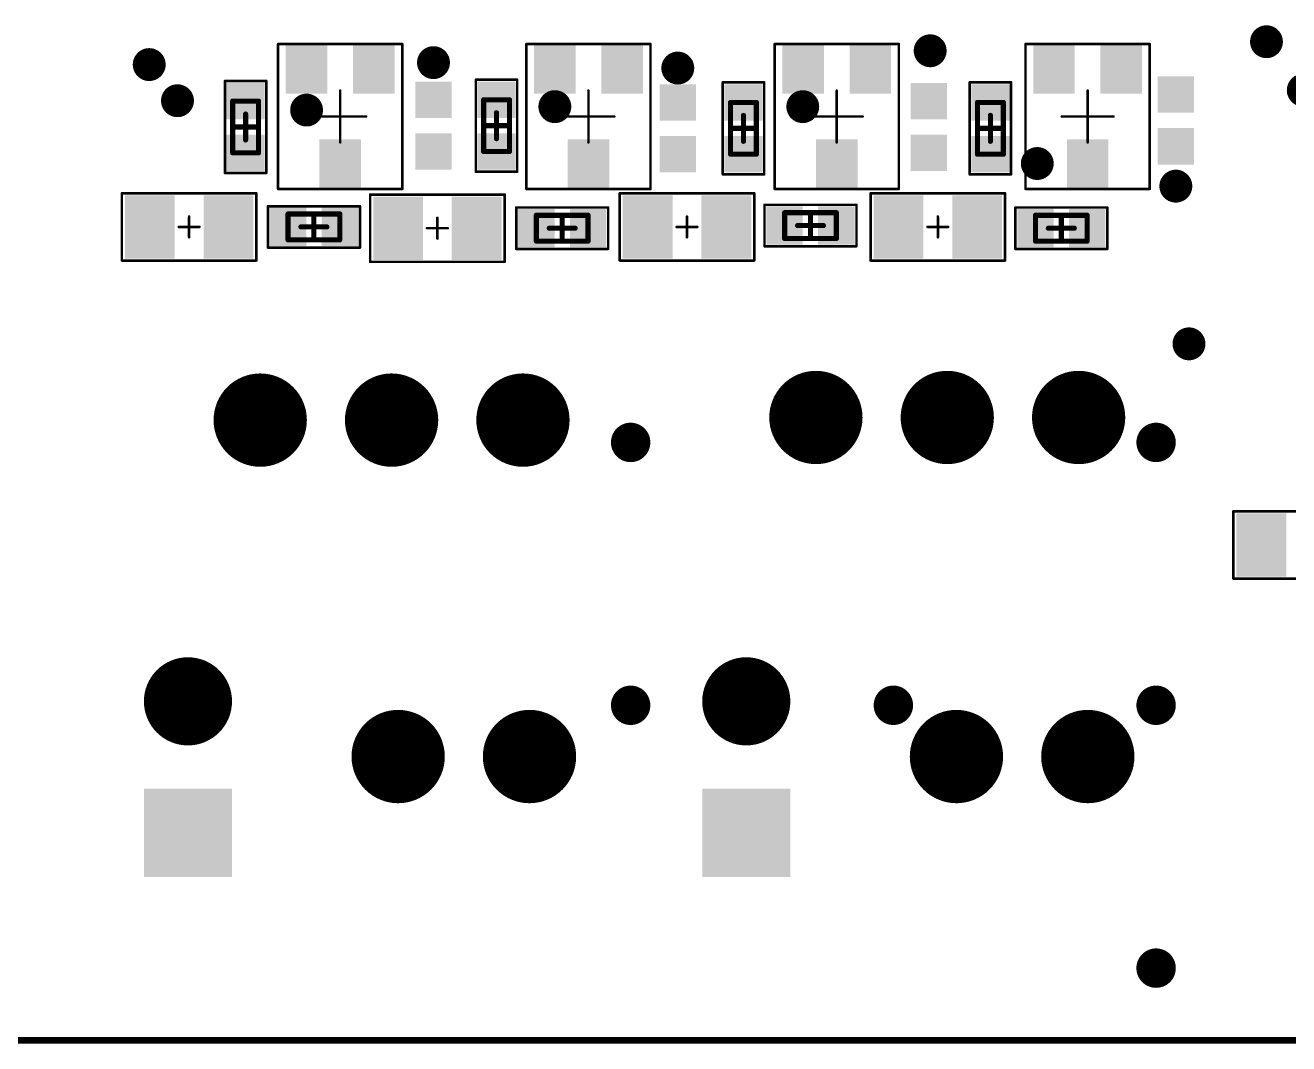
# Model space of a CAD drawing. Header units: millimetres. Extents: x 213 to 316, y 2 to 74.
# Drawn here: x 269.9 to 294.32, y 1.9 to 21.58 of the extents above; entities that cross this region are included whole.
import ezdxf

# ---------------------------------------------------------------- set-up
doc = ezdxf.new("R2010")
doc.units = ezdxf.units.MM
for name, color, linetype in [('BottomSolder', 6, 'Continuous'), ('KeepOutLayer', 6, 'Continuous'), ('Mechanical13', 56, 'Continuous'), ('Mechanical15', 56, 'Continuous'), ('MultiLayer', 9, 'Continuous'), ('TopPaste', 8, 'Continuous'), ('TopSolder', 216, 'Continuous')]:
    doc.layers.add(name, color=color, linetype=linetype)

msp = doc.modelspace()

# ---------------------------------------------------------------- linework, layer by layer
at = {"layer": 'BottomSolder'}
for points, const_width in [([(284.732, 14.004, 1), (285.633, 14.004, 1)], 0.902), ([(287.272, 14.004, 1), (288.173, 14.004, 1)], 0.902), ([(289.812, 14.004, 1), (290.713, 14.004, 1)], 0.902), ([(273.987, 13.953, 1), (274.889, 13.953, 1)], 0.902), ([(276.527, 13.953, 1), (277.429, 13.953, 1)], 0.902), ([(279.067, 13.953, 1), (279.969, 13.953, 1)], 0.902), ([(272.615, 8.518, 1), (273.467, 8.518, 1)], 0.852), ([(283.41, 8.518, 1), (284.262, 8.518, 1)], 0.852), ([(276.654, 7.451, 1), (277.556, 7.451, 1)], 0.902), ([(279.194, 7.451, 1), (280.096, 7.451, 1)], 0.902), ([(287.449, 7.451, 1), (288.351, 7.451, 1)], 0.902), ([(289.989, 7.451, 1), (290.891, 7.451, 1)], 0.902)]:
    msp.add_lwpolyline(points, format="xyb", close=True, dxfattribs=dict(at, const_width=const_width))
for points in [[(273.893, 5.126), (273.893, 6.829), (272.19, 5.126), (272.19, 6.829)], [(284.688, 5.126), (284.688, 6.829), (282.985, 5.126), (282.985, 6.829)]]:
    msp.add_solid(points, dxfattribs=at)
at = {"layer": 'KeepOutLayer', "const_width": 0.127}
msp.add_lwpolyline([(213.504, 1.965), (314.9, 1.965)], dxfattribs=at)
at = {"layer": 'Mechanical13', "const_width": 0.1}
for points in [[(273.906, 19.118), (273.906, 20.118)], [(273.906, 20.118), (274.406, 20.118)], [(274.406, 19.118), (274.406, 20.118)], [(278.757, 19.143), (278.757, 20.143)], [(278.757, 20.143), (279.257, 20.143)], [(279.257, 19.143), (279.257, 20.143)], [(283.532, 20.092), (284.032, 20.092)], [(283.532, 19.092), (283.532, 20.092)], [(284.032, 19.092), (284.032, 20.092)], [(288.307, 20.092), (288.807, 20.092)], [(288.307, 19.092), (288.307, 20.092)], [(288.807, 19.092), (288.807, 20.092)], [(273.906, 19.118), (274.406, 19.118)], [(278.757, 19.143), (279.257, 19.143)], [(283.532, 19.092), (284.032, 19.092)], [(288.307, 19.092), (288.807, 19.092)], [(274.976, 17.437), (274.976, 17.937)], [(274.976, 17.937), (275.976, 17.937)], [(275.976, 17.437), (275.976, 17.937)], [(279.777, 17.412), (279.777, 17.912)], [(279.777, 17.912), (280.777, 17.912)], [(280.777, 17.412), (280.777, 17.912)], [(284.578, 17.463), (284.578, 17.963)], [(284.578, 17.963), (285.578, 17.963)], [(285.578, 17.463), (285.578, 17.963)], [(289.428, 17.412), (289.428, 17.912)], [(289.428, 17.912), (290.428, 17.912)], [(290.428, 17.412), (290.428, 17.912)], [(274.976, 17.437), (275.976, 17.437)], [(279.777, 17.412), (280.777, 17.412)], [(284.578, 17.463), (285.578, 17.463)], [(289.428, 17.412), (290.428, 17.412)]]:
    msp.add_lwpolyline(points, dxfattribs=at)
at = {"layer": 'Mechanical13', "const_width": 0.05}
for points in [[(273.881, 20.118, 1), (273.931, 20.118, 1)], [(273.881, 20.118, 1), (273.931, 20.118, 1)], [(274.381, 20.118, 1), (274.431, 20.118, 1)], [(274.381, 20.118, 1), (274.431, 20.118, 1)], [(278.732, 20.143, 1), (278.782, 20.143, 1)], [(278.732, 20.143, 1), (278.782, 20.143, 1)], [(279.232, 20.143, 1), (279.282, 20.143, 1)], [(279.232, 20.143, 1), (279.282, 20.143, 1)], [(283.507, 20.092, 1), (283.557, 20.092, 1)], [(283.507, 20.092, 1), (283.557, 20.092, 1)], [(284.007, 20.092, 1), (284.057, 20.092, 1)], [(284.007, 20.092, 1), (284.057, 20.092, 1)], [(288.282, 20.092, 1), (288.332, 20.092, 1)], [(288.282, 20.092, 1), (288.332, 20.092, 1)], [(288.782, 20.092, 1), (288.832, 20.092, 1)], [(288.782, 20.092, 1), (288.832, 20.092, 1)], [(273.881, 19.118, 1), (273.931, 19.118, 1)], [(273.881, 19.118, 1), (273.931, 19.118, 1)], [(274.381, 19.118, 1), (274.431, 19.118, 1)], [(274.381, 19.118, 1), (274.431, 19.118, 1)], [(278.732, 19.143, 1), (278.782, 19.143, 1)], [(278.732, 19.143, 1), (278.782, 19.143, 1)], [(279.232, 19.143, 1), (279.282, 19.143, 1)], [(279.232, 19.143, 1), (279.282, 19.143, 1)], [(283.507, 19.092, 1), (283.557, 19.092, 1)], [(283.507, 19.092, 1), (283.557, 19.092, 1)], [(284.007, 19.092, 1), (284.057, 19.092, 1)], [(284.007, 19.092, 1), (284.057, 19.092, 1)], [(288.282, 19.092, 1), (288.332, 19.092, 1)], [(288.282, 19.092, 1), (288.332, 19.092, 1)], [(288.782, 19.092, 1), (288.832, 19.092, 1)], [(288.782, 19.092, 1), (288.832, 19.092, 1)], [(274.951, 17.937, 1), (275.001, 17.937, 1)], [(274.951, 17.937, 1), (275.001, 17.937, 1)], [(275.951, 17.937, 1), (276.001, 17.937, 1)], [(275.951, 17.937, 1), (276.001, 17.937, 1)], [(279.752, 17.912, 1), (279.802, 17.912, 1)], [(279.752, 17.912, 1), (279.802, 17.912, 1)], [(280.752, 17.912, 1), (280.802, 17.912, 1)], [(280.752, 17.912, 1), (280.802, 17.912, 1)], [(284.553, 17.963, 1), (284.603, 17.963, 1)], [(284.553, 17.963, 1), (284.603, 17.963, 1)], [(285.553, 17.963, 1), (285.603, 17.963, 1)], [(285.553, 17.963, 1), (285.603, 17.963, 1)], [(289.403, 17.912, 1), (289.453, 17.912, 1)], [(289.403, 17.912, 1), (289.453, 17.912, 1)], [(290.403, 17.912, 1), (290.453, 17.912, 1)], [(290.403, 17.912, 1), (290.453, 17.912, 1)], [(274.951, 17.437, 1), (275.001, 17.437, 1)], [(274.951, 17.437, 1), (275.001, 17.437, 1)], [(275.951, 17.437, 1), (276.001, 17.437, 1)], [(275.951, 17.437, 1), (276.001, 17.437, 1)], [(279.752, 17.412, 1), (279.802, 17.412, 1)], [(279.752, 17.412, 1), (279.802, 17.412, 1)], [(280.752, 17.412, 1), (280.802, 17.412, 1)], [(280.752, 17.412, 1), (280.802, 17.412, 1)], [(284.553, 17.463, 1), (284.603, 17.463, 1)], [(284.553, 17.463, 1), (284.603, 17.463, 1)], [(285.553, 17.463, 1), (285.603, 17.463, 1)], [(285.553, 17.463, 1), (285.603, 17.463, 1)], [(289.403, 17.412, 1), (289.453, 17.412, 1)], [(289.403, 17.412, 1), (289.453, 17.412, 1)], [(290.403, 17.412, 1), (290.453, 17.412, 1)], [(290.403, 17.412, 1), (290.453, 17.412, 1)]]:
    msp.add_lwpolyline(points, format="xyb", close=True, dxfattribs=at)
at = {"layer": 'Mechanical15'}
for points, const_width in [([(274.784, 21.221), (277.184, 21.221)], 0.05), ([(274.784, 18.421), (274.784, 21.221)], 0.05), ([(277.184, 18.421), (277.184, 21.221)], 0.05), ([(279.585, 21.221), (281.985, 21.221)], 0.05), ([(279.585, 18.421), (279.585, 21.221)], 0.05), ([(281.985, 18.421), (281.985, 21.221)], 0.05), ([(284.386, 21.221), (286.786, 21.221)], 0.05), ([(284.386, 18.421), (284.386, 21.221)], 0.05), ([(286.786, 18.421), (286.786, 21.221)], 0.05), ([(289.236, 21.221), (291.636, 21.221)], 0.05), ([(289.236, 18.421), (289.236, 21.221)], 0.05), ([(291.636, 18.421), (291.636, 21.221)], 0.05), ([(273.756, 18.729), (273.756, 20.507)], 0.05), ([(273.756, 20.507), (274.556, 20.507)], 0.05), ([(274.556, 18.729), (274.556, 20.507)], 0.05), ([(278.607, 18.754), (278.607, 20.532)], 0.05), ([(278.607, 20.532), (279.407, 20.532)], 0.05), ([(279.407, 18.754), (279.407, 20.532)], 0.05), ([(275.984, 19.321), (275.984, 20.321)], 0.05), ([(280.785, 19.321), (280.785, 20.321)], 0.05), ([(283.382, 20.481), (284.182, 20.481)], 0.05), ([(283.382, 18.703), (283.382, 20.481)], 0.05), ([(284.182, 18.703), (284.182, 20.481)], 0.05), ([(285.586, 19.321), (285.586, 20.321)], 0.05), ([(288.157, 20.481), (288.957, 20.481)], 0.05), ([(288.157, 18.703), (288.157, 20.481)], 0.05), ([(288.957, 18.703), (288.957, 20.481)], 0.05), ([(290.436, 19.321), (290.436, 20.321)], 0.05), ([(274.156, 19.368), (274.156, 19.868)], 0.1), ([(275.484, 19.821), (276.484, 19.821)], 0.05), ([(275.984, 19.321), (275.984, 19.821)], 0.05), ([(279.007, 19.393), (279.007, 19.893)], 0.1), ([(280.285, 19.821), (281.285, 19.821)], 0.05), ([(280.785, 19.321), (280.785, 19.821)], 0.05), ([(283.782, 19.342), (283.782, 19.842)], 0.1), ([(285.086, 19.821), (286.086, 19.821)], 0.05), ([(285.586, 19.321), (285.586, 19.821)], 0.05), ([(288.557, 19.342), (288.557, 19.842)], 0.1), ([(289.936, 19.821), (290.936, 19.821)], 0.05), ([(290.436, 19.321), (290.436, 19.821)], 0.05), ([(273.906, 19.618), (274.406, 19.618)], 0.1), ([(278.757, 19.643), (279.257, 19.643)], 0.1), ([(283.532, 19.592), (284.032, 19.592)], 0.1), ([(288.307, 19.592), (288.807, 19.592)], 0.1), ([(273.756, 18.729), (274.556, 18.729)], 0.05), ([(278.607, 18.754), (279.407, 18.754)], 0.05), ([(283.382, 18.703), (284.182, 18.703)], 0.05), ([(288.157, 18.703), (288.957, 18.703)], 0.05), ([(271.763, 17.037), (271.763, 18.337)], 0.05), ([(271.763, 18.337), (274.363, 18.337)], 0.05), ([(274.363, 17.037), (274.363, 18.337)], 0.05), ([(274.784, 18.421), (277.184, 18.421)], 0.05), ([(276.564, 17.012), (276.564, 18.312)], 0.05), ([(276.564, 18.312), (279.164, 18.312)], 0.05), ([(279.164, 17.012), (279.164, 18.312)], 0.05), ([(279.585, 18.421), (281.985, 18.421)], 0.05), ([(281.39, 17.037), (281.39, 18.337)], 0.05), ([(281.39, 18.337), (283.99, 18.337)], 0.05), ([(283.99, 17.037), (283.99, 18.337)], 0.05), ([(284.386, 18.421), (286.786, 18.421)], 0.05), ([(286.241, 17.037), (286.241, 18.337)], 0.05), ([(286.241, 18.337), (288.841, 18.337)], 0.05), ([(288.841, 17.037), (288.841, 18.337)], 0.05), ([(289.236, 18.421), (291.636, 18.421)], 0.05), ([(274.587, 17.287), (274.587, 18.087)], 0.05), ([(274.587, 18.087), (276.365, 18.087)], 0.05), ([(276.365, 17.287), (276.365, 18.087)], 0.05), ([(279.388, 17.262), (279.388, 18.062)], 0.05), ([(279.388, 18.062), (281.166, 18.062)], 0.05), ([(281.166, 17.262), (281.166, 18.062)], 0.05), ([(284.189, 17.313), (284.189, 18.113)], 0.05), ([(284.189, 18.113), (285.967, 18.113)], 0.05), ([(285.967, 17.313), (285.967, 18.113)], 0.05), ([(289.039, 17.262), (289.039, 18.062)], 0.05), ([(289.039, 18.062), (290.817, 18.062)], 0.05), ([(290.817, 17.262), (290.817, 18.062)], 0.05), ([(273.063, 17.487), (273.063, 17.887)], 0.05), ([(275.476, 17.437), (275.476, 17.937)], 0.1), ([(277.864, 17.462), (277.864, 17.862)], 0.05), ([(280.277, 17.412), (280.277, 17.912)], 0.1), ([(282.69, 17.487), (282.69, 17.887)], 0.05), ([(285.078, 17.463), (285.078, 17.963)], 0.1), ([(287.541, 17.487), (287.541, 17.887)], 0.05), ([(289.928, 17.412), (289.928, 17.912)], 0.1), ([(272.863, 17.687), (273.263, 17.687)], 0.05), ([(275.226, 17.687), (275.726, 17.687)], 0.1), ([(277.664, 17.662), (278.064, 17.662)], 0.05), ([(280.027, 17.662), (280.527, 17.662)], 0.1), ([(282.49, 17.687), (282.89, 17.687)], 0.05), ([(284.828, 17.713), (285.328, 17.713)], 0.1), ([(287.341, 17.687), (287.741, 17.687)], 0.05), ([(289.678, 17.662), (290.178, 17.662)], 0.1), ([(274.587, 17.287), (276.365, 17.287)], 0.05), ([(279.388, 17.262), (281.166, 17.262)], 0.05), ([(284.189, 17.313), (285.967, 17.313)], 0.05), ([(289.039, 17.262), (290.817, 17.262)], 0.05), ([(271.763, 17.037), (274.363, 17.037)], 0.05), ([(276.564, 17.012), (279.164, 17.012)], 0.05), ([(281.39, 17.037), (283.99, 17.037)], 0.05), ([(286.241, 17.037), (288.841, 17.037)], 0.05), ([(293.255, 10.89), (293.255, 12.19)], 0.05), ([(293.255, 12.19), (295.855, 12.19)], 0.05), ([(293.255, 10.89), (295.855, 10.89)], 0.05)]:
    msp.add_lwpolyline(points, dxfattribs=dict(at, const_width=const_width))
for points, const_width in [([(274.772, 21.221, 1), (274.797, 21.221, 1)], 0.025), ([(274.772, 21.221, 1), (274.797, 21.221, 1)], 0.025), ([(277.172, 21.221, 1), (277.197, 21.221, 1)], 0.025), ([(277.172, 21.221, 1), (277.197, 21.221, 1)], 0.025), ([(279.572, 21.221, 1), (279.597, 21.221, 1)], 0.025), ([(279.572, 21.221, 1), (279.597, 21.221, 1)], 0.025), ([(281.972, 21.221, 1), (281.997, 21.221, 1)], 0.025), ([(281.972, 21.221, 1), (281.997, 21.221, 1)], 0.025), ([(284.373, 21.221, 1), (284.398, 21.221, 1)], 0.025), ([(284.373, 21.221, 1), (284.398, 21.221, 1)], 0.025), ([(286.773, 21.221, 1), (286.798, 21.221, 1)], 0.025), ([(286.773, 21.221, 1), (286.798, 21.221, 1)], 0.025), ([(289.224, 21.221, 1), (289.249, 21.221, 1)], 0.025), ([(289.224, 21.221, 1), (289.249, 21.221, 1)], 0.025), ([(291.624, 21.221, 1), (291.649, 21.221, 1)], 0.025), ([(291.624, 21.221, 1), (291.649, 21.221, 1)], 0.025), ([(273.743, 20.507, 1), (273.768, 20.507, 1)], 0.025), ([(273.743, 20.507, 1), (273.768, 20.507, 1)], 0.025), ([(274.543, 20.507, 1), (274.568, 20.507, 1)], 0.025), ([(274.543, 20.507, 1), (274.568, 20.507, 1)], 0.025), ([(278.594, 20.532, 1), (278.619, 20.532, 1)], 0.025), ([(278.594, 20.532, 1), (278.619, 20.532, 1)], 0.025), ([(279.394, 20.532, 1), (279.419, 20.532, 1)], 0.025), ([(279.394, 20.532, 1), (279.419, 20.532, 1)], 0.025), ([(275.972, 20.321, 1), (275.997, 20.321, 1)], 0.025), ([(280.772, 20.321, 1), (280.797, 20.321, 1)], 0.025), ([(283.37, 20.481, 1), (283.395, 20.481, 1)], 0.025), ([(283.37, 20.481, 1), (283.395, 20.481, 1)], 0.025), ([(284.17, 20.481, 1), (284.195, 20.481, 1)], 0.025), ([(284.17, 20.481, 1), (284.195, 20.481, 1)], 0.025), ([(285.573, 20.321, 1), (285.598, 20.321, 1)], 0.025), ([(288.144, 20.481, 1), (288.169, 20.481, 1)], 0.025), ([(288.144, 20.481, 1), (288.169, 20.481, 1)], 0.025), ([(288.944, 20.481, 1), (288.969, 20.481, 1)], 0.025), ([(288.944, 20.481, 1), (288.969, 20.481, 1)], 0.025), ([(290.424, 20.321, 1), (290.449, 20.321, 1)], 0.025), ([(274.131, 19.868, 1), (274.181, 19.868, 1)], 0.05), ([(275.472, 19.821, 1), (275.497, 19.821, 1)], 0.025), ([(275.972, 19.821, 1), (275.997, 19.821, 1)], 0.025), ([(276.472, 19.821, 1), (276.497, 19.821, 1)], 0.025), ([(278.982, 19.893, 1), (279.032, 19.893, 1)], 0.05), ([(280.272, 19.821, 1), (280.297, 19.821, 1)], 0.025), ([(280.772, 19.821, 1), (280.797, 19.821, 1)], 0.025), ([(281.272, 19.821, 1), (281.297, 19.821, 1)], 0.025), ([(283.757, 19.842, 1), (283.807, 19.842, 1)], 0.05), ([(285.073, 19.821, 1), (285.098, 19.821, 1)], 0.025), ([(285.573, 19.821, 1), (285.598, 19.821, 1)], 0.025), ([(286.073, 19.821, 1), (286.098, 19.821, 1)], 0.025), ([(288.532, 19.842, 1), (288.582, 19.842, 1)], 0.05), ([(289.924, 19.821, 1), (289.949, 19.821, 1)], 0.025), ([(290.424, 19.821, 1), (290.449, 19.821, 1)], 0.025), ([(290.924, 19.821, 1), (290.949, 19.821, 1)], 0.025), ([(273.881, 19.618, 1), (273.931, 19.618, 1)], 0.05), ([(274.381, 19.618, 1), (274.431, 19.618, 1)], 0.05), ([(278.732, 19.643, 1), (278.782, 19.643, 1)], 0.05), ([(279.232, 19.643, 1), (279.282, 19.643, 1)], 0.05), ([(283.507, 19.592, 1), (283.557, 19.592, 1)], 0.05), ([(284.007, 19.592, 1), (284.057, 19.592, 1)], 0.05), ([(288.282, 19.592, 1), (288.332, 19.592, 1)], 0.05), ([(288.782, 19.592, 1), (288.832, 19.592, 1)], 0.05), ([(274.131, 19.368, 1), (274.181, 19.368, 1)], 0.05), ([(275.972, 19.321, 1), (275.997, 19.321, 1)], 0.025), ([(275.972, 19.321, 1), (275.997, 19.321, 1)], 0.025), ([(278.982, 19.393, 1), (279.032, 19.393, 1)], 0.05), ([(280.772, 19.321, 1), (280.797, 19.321, 1)], 0.025), ([(280.772, 19.321, 1), (280.797, 19.321, 1)], 0.025), ([(283.757, 19.342, 1), (283.807, 19.342, 1)], 0.05), ([(285.573, 19.321, 1), (285.598, 19.321, 1)], 0.025), ([(285.573, 19.321, 1), (285.598, 19.321, 1)], 0.025), ([(288.532, 19.342, 1), (288.582, 19.342, 1)], 0.05), ([(290.424, 19.321, 1), (290.449, 19.321, 1)], 0.025), ([(290.424, 19.321, 1), (290.449, 19.321, 1)], 0.025), ([(273.743, 18.729, 1), (273.768, 18.729, 1)], 0.025), ([(273.743, 18.729, 1), (273.768, 18.729, 1)], 0.025), ([(274.543, 18.729, 1), (274.568, 18.729, 1)], 0.025), ([(274.543, 18.729, 1), (274.568, 18.729, 1)], 0.025), ([(278.594, 18.754, 1), (278.619, 18.754, 1)], 0.025), ([(278.594, 18.754, 1), (278.619, 18.754, 1)], 0.025), ([(279.394, 18.754, 1), (279.419, 18.754, 1)], 0.025), ([(279.394, 18.754, 1), (279.419, 18.754, 1)], 0.025), ([(283.37, 18.703, 1), (283.395, 18.703, 1)], 0.025), ([(283.37, 18.703, 1), (283.395, 18.703, 1)], 0.025), ([(284.17, 18.703, 1), (284.195, 18.703, 1)], 0.025), ([(284.17, 18.703, 1), (284.195, 18.703, 1)], 0.025), ([(288.144, 18.703, 1), (288.169, 18.703, 1)], 0.025), ([(288.144, 18.703, 1), (288.169, 18.703, 1)], 0.025), ([(288.944, 18.703, 1), (288.969, 18.703, 1)], 0.025), ([(288.944, 18.703, 1), (288.969, 18.703, 1)], 0.025), ([(271.751, 18.337, 1), (271.776, 18.337, 1)], 0.025), ([(271.751, 18.337, 1), (271.776, 18.337, 1)], 0.025), ([(274.351, 18.337, 1), (274.376, 18.337, 1)], 0.025), ([(274.351, 18.337, 1), (274.376, 18.337, 1)], 0.025), ([(274.772, 18.421, 1), (274.797, 18.421, 1)], 0.025), ([(274.772, 18.421, 1), (274.797, 18.421, 1)], 0.025), ([(276.551, 18.312, 1), (276.576, 18.312, 1)], 0.025), ([(276.551, 18.312, 1), (276.576, 18.312, 1)], 0.025), ([(277.172, 18.421, 1), (277.197, 18.421, 1)], 0.025), ([(277.172, 18.421, 1), (277.197, 18.421, 1)], 0.025), ([(279.151, 18.312, 1), (279.176, 18.312, 1)], 0.025), ([(279.151, 18.312, 1), (279.176, 18.312, 1)], 0.025), ([(279.572, 18.421, 1), (279.597, 18.421, 1)], 0.025), ([(279.572, 18.421, 1), (279.597, 18.421, 1)], 0.025), ([(281.377, 18.337, 1), (281.402, 18.337, 1)], 0.025), ([(281.377, 18.337, 1), (281.402, 18.337, 1)], 0.025), ([(281.972, 18.421, 1), (281.997, 18.421, 1)], 0.025), ([(281.972, 18.421, 1), (281.997, 18.421, 1)], 0.025), ([(283.977, 18.337, 1), (284.002, 18.337, 1)], 0.025), ([(283.977, 18.337, 1), (284.002, 18.337, 1)], 0.025), ([(284.373, 18.421, 1), (284.398, 18.421, 1)], 0.025), ([(284.373, 18.421, 1), (284.398, 18.421, 1)], 0.025), ([(286.228, 18.337, 1), (286.253, 18.337, 1)], 0.025), ([(286.228, 18.337, 1), (286.253, 18.337, 1)], 0.025), ([(286.773, 18.421, 1), (286.798, 18.421, 1)], 0.025), ([(286.773, 18.421, 1), (286.798, 18.421, 1)], 0.025), ([(288.828, 18.337, 1), (288.853, 18.337, 1)], 0.025), ([(288.828, 18.337, 1), (288.853, 18.337, 1)], 0.025), ([(289.224, 18.421, 1), (289.249, 18.421, 1)], 0.025), ([(289.224, 18.421, 1), (289.249, 18.421, 1)], 0.025), ([(291.624, 18.421, 1), (291.649, 18.421, 1)], 0.025), ([(291.624, 18.421, 1), (291.649, 18.421, 1)], 0.025), ([(274.575, 18.087, 1), (274.6, 18.087, 1)], 0.025), ([(274.575, 18.087, 1), (274.6, 18.087, 1)], 0.025), ([(276.353, 18.087, 1), (276.378, 18.087, 1)], 0.025), ([(276.353, 18.087, 1), (276.378, 18.087, 1)], 0.025), ([(279.375, 18.062, 1), (279.4, 18.062, 1)], 0.025), ([(279.375, 18.062, 1), (279.4, 18.062, 1)], 0.025), ([(281.153, 18.062, 1), (281.178, 18.062, 1)], 0.025), ([(281.153, 18.062, 1), (281.178, 18.062, 1)], 0.025), ([(284.176, 18.113, 1), (284.201, 18.113, 1)], 0.025), ([(284.176, 18.113, 1), (284.201, 18.113, 1)], 0.025), ([(285.954, 18.113, 1), (285.979, 18.113, 1)], 0.025), ([(285.954, 18.113, 1), (285.979, 18.113, 1)], 0.025), ([(289.027, 18.062, 1), (289.052, 18.062, 1)], 0.025), ([(289.027, 18.062, 1), (289.052, 18.062, 1)], 0.025), ([(290.805, 18.062, 1), (290.83, 18.062, 1)], 0.025), ([(290.805, 18.062, 1), (290.83, 18.062, 1)], 0.025), ([(273.051, 17.887, 1), (273.076, 17.887, 1)], 0.025), ([(275.451, 17.937, 1), (275.501, 17.937, 1)], 0.05), ([(277.851, 17.862, 1), (277.876, 17.862, 1)], 0.025), ([(280.252, 17.912, 1), (280.302, 17.912, 1)], 0.05), ([(282.677, 17.887, 1), (282.702, 17.887, 1)], 0.025), ([(285.053, 17.963, 1), (285.103, 17.963, 1)], 0.05), ([(287.528, 17.887, 1), (287.553, 17.887, 1)], 0.025), ([(289.903, 17.912, 1), (289.953, 17.912, 1)], 0.05), ([(272.851, 17.687, 1), (272.876, 17.687, 1)], 0.025), ([(273.251, 17.687, 1), (273.276, 17.687, 1)], 0.025), ([(275.201, 17.687, 1), (275.251, 17.687, 1)], 0.05), ([(275.701, 17.687, 1), (275.751, 17.687, 1)], 0.05), ([(277.651, 17.662, 1), (277.676, 17.662, 1)], 0.025), ([(278.051, 17.662, 1), (278.076, 17.662, 1)], 0.025), ([(280.002, 17.662, 1), (280.052, 17.662, 1)], 0.05), ([(280.502, 17.662, 1), (280.552, 17.662, 1)], 0.05), ([(282.477, 17.687, 1), (282.502, 17.687, 1)], 0.025), ([(282.877, 17.687, 1), (282.902, 17.687, 1)], 0.025), ([(284.803, 17.713, 1), (284.853, 17.713, 1)], 0.05), ([(285.303, 17.713, 1), (285.353, 17.713, 1)], 0.05), ([(287.328, 17.687, 1), (287.353, 17.687, 1)], 0.025), ([(287.728, 17.687, 1), (287.753, 17.687, 1)], 0.025), ([(289.653, 17.662, 1), (289.703, 17.662, 1)], 0.05), ([(290.153, 17.662, 1), (290.203, 17.662, 1)], 0.05), ([(273.051, 17.487, 1), (273.076, 17.487, 1)], 0.025), ([(275.451, 17.437, 1), (275.501, 17.437, 1)], 0.05), ([(277.851, 17.462, 1), (277.876, 17.462, 1)], 0.025), ([(280.252, 17.412, 1), (280.302, 17.412, 1)], 0.05), ([(282.677, 17.487, 1), (282.702, 17.487, 1)], 0.025), ([(285.053, 17.463, 1), (285.103, 17.463, 1)], 0.05), ([(287.528, 17.487, 1), (287.553, 17.487, 1)], 0.025), ([(289.903, 17.412, 1), (289.953, 17.412, 1)], 0.05), ([(274.575, 17.287, 1), (274.6, 17.287, 1)], 0.025), ([(274.575, 17.287, 1), (274.6, 17.287, 1)], 0.025), ([(276.353, 17.287, 1), (276.378, 17.287, 1)], 0.025), ([(276.353, 17.287, 1), (276.378, 17.287, 1)], 0.025), ([(279.375, 17.262, 1), (279.4, 17.262, 1)], 0.025), ([(279.375, 17.262, 1), (279.4, 17.262, 1)], 0.025), ([(281.153, 17.262, 1), (281.178, 17.262, 1)], 0.025), ([(281.153, 17.262, 1), (281.178, 17.262, 1)], 0.025), ([(284.176, 17.313, 1), (284.201, 17.313, 1)], 0.025), ([(284.176, 17.313, 1), (284.201, 17.313, 1)], 0.025), ([(285.954, 17.313, 1), (285.979, 17.313, 1)], 0.025), ([(285.954, 17.313, 1), (285.979, 17.313, 1)], 0.025), ([(289.027, 17.262, 1), (289.052, 17.262, 1)], 0.025), ([(289.027, 17.262, 1), (289.052, 17.262, 1)], 0.025), ([(290.805, 17.262, 1), (290.83, 17.262, 1)], 0.025), ([(290.805, 17.262, 1), (290.83, 17.262, 1)], 0.025), ([(271.751, 17.037, 1), (271.776, 17.037, 1)], 0.025), ([(271.751, 17.037, 1), (271.776, 17.037, 1)], 0.025), ([(274.351, 17.037, 1), (274.376, 17.037, 1)], 0.025), ([(274.351, 17.037, 1), (274.376, 17.037, 1)], 0.025), ([(276.551, 17.012, 1), (276.576, 17.012, 1)], 0.025), ([(276.551, 17.012, 1), (276.576, 17.012, 1)], 0.025), ([(279.151, 17.012, 1), (279.176, 17.012, 1)], 0.025), ([(279.151, 17.012, 1), (279.176, 17.012, 1)], 0.025), ([(281.377, 17.037, 1), (281.402, 17.037, 1)], 0.025), ([(281.377, 17.037, 1), (281.402, 17.037, 1)], 0.025), ([(283.977, 17.037, 1), (284.002, 17.037, 1)], 0.025), ([(283.977, 17.037, 1), (284.002, 17.037, 1)], 0.025), ([(286.228, 17.037, 1), (286.253, 17.037, 1)], 0.025), ([(286.228, 17.037, 1), (286.253, 17.037, 1)], 0.025), ([(288.828, 17.037, 1), (288.853, 17.037, 1)], 0.025), ([(288.828, 17.037, 1), (288.853, 17.037, 1)], 0.025), ([(293.242, 12.19, 1), (293.267, 12.19, 1)], 0.025), ([(293.242, 12.19, 1), (293.267, 12.19, 1)], 0.025), ([(293.242, 10.89, 1), (293.267, 10.89, 1)], 0.025), ([(293.242, 10.89, 1), (293.267, 10.89, 1)], 0.025)]:
    msp.add_lwpolyline(points, format="xyb", close=True, dxfattribs=dict(at, const_width=const_width))
at = {"layer": 'MultiLayer'}
for points, const_width in [([(293.736, 21.266, 1), (294.053, 21.266, 1)], 0.318), ([(287.233, 21.091, 1), (287.551, 21.091, 1)], 0.318), ([(272.133, 20.824, 1), (272.451, 20.824, 1)], 0.318), ([(277.629, 20.862, 1), (277.947, 20.862, 1)], 0.318), ([(282.353, 20.757, 1), (282.671, 20.757, 1)], 0.318), ([(294.447, 20.329, 1), (294.765, 20.329, 1)], 0.318), ([(272.679, 20.126, 1), (272.997, 20.126, 1)], 0.318), ([(279.976, 20.011, 1), (280.294, 20.011, 1)], 0.318), ([(284.77, 20.011, 1), (285.087, 20.011, 1)], 0.318), ([(275.176, 19.945, 1), (275.493, 19.945, 1)], 0.318), ([(289.304, 18.912, 1), (289.622, 18.912, 1)], 0.318), ([(291.983, 18.475, 1), (292.301, 18.475, 1)], 0.318), ([(292.237, 15.427, 1), (292.555, 15.427, 1)], 0.318), ([(274.038, 13.953, 1), (274.838, 13.953, 1)], 0.8), ([(276.578, 13.953, 1), (277.378, 13.953, 1)], 0.8), ([(279.118, 13.953, 1), (279.918, 13.953, 1)], 0.8), ([(284.782, 14.004, 1), (285.582, 14.004, 1)], 0.8), ([(287.322, 14.004, 1), (288.122, 14.004, 1)], 0.8), ([(289.862, 14.004, 1), (290.662, 14.004, 1)], 0.8), ([(281.41, 13.522, 1), (281.791, 13.522, 1)], 0.381), ([(291.57, 13.522, 1), (291.951, 13.522, 1)], 0.381), ([(272.666, 8.518, 1), (273.416, 8.518, 1)], 0.75), ([(283.461, 8.518, 1), (284.211, 8.518, 1)], 0.75), ([(281.41, 8.442, 1), (281.791, 8.442, 1)], 0.381), ([(286.49, 8.442, 1), (286.871, 8.442, 1)], 0.381), ([(291.57, 8.442, 1), (291.951, 8.442, 1)], 0.381), ([(276.705, 7.451, 1), (277.505, 7.451, 1)], 0.8), ([(279.245, 7.451, 1), (280.045, 7.451, 1)], 0.8), ([(287.5, 7.451, 1), (288.3, 7.451, 1)], 0.8), ([(290.04, 7.451, 1), (290.84, 7.451, 1)], 0.8), ([(291.57, 3.362, 1), (291.951, 3.362, 1)], 0.381)]:
    msp.add_lwpolyline(points, format="xyb", close=True, dxfattribs=dict(at, const_width=const_width))
for points in [[(273.791, 5.228), (273.791, 6.728), (272.291, 5.228), (272.291, 6.728)], [(284.586, 5.228), (284.586, 6.728), (283.086, 5.228), (283.086, 6.728)]]:
    msp.add_solid(points, dxfattribs=at)
at = {"layer": 'TopPaste'}
for points in [[(275.034, 20.365), (275.634, 20.365), (275.034, 21.127), (275.634, 21.127)], [(276.334, 20.365), (276.934, 20.365), (276.334, 21.127), (276.934, 21.127)], [(279.835, 20.365), (280.435, 20.365), (279.835, 21.127), (280.435, 21.127)], [(281.135, 20.365), (281.735, 20.365), (281.135, 21.127), (281.735, 21.127)], [(284.636, 20.365), (285.236, 20.365), (284.636, 21.127), (285.236, 21.127)], [(285.936, 20.365), (286.536, 20.365), (285.936, 21.127), (286.536, 21.127)], [(289.486, 20.365), (290.086, 20.365), (289.486, 21.127), (290.086, 21.127)], [(290.786, 20.365), (291.386, 20.365), (290.786, 21.127), (291.386, 21.127)], [(274.426, 20.368), (273.886, 20.368), (274.426, 19.868), (273.886, 19.868)], [(278.038, 19.893), (278.038, 20.393), (277.538, 19.893), (277.538, 20.393)], [(279.277, 20.393), (278.737, 20.393), (279.277, 19.893), (278.737, 19.893)], [(282.762, 19.842), (282.762, 20.342), (282.262, 19.842), (282.262, 20.342)], [(284.052, 20.342), (283.512, 20.342), (284.052, 19.842), (283.512, 19.842)], [(287.614, 19.868), (287.614, 20.368), (287.114, 19.868), (287.114, 20.368)], [(288.827, 20.342), (288.287, 20.342), (288.827, 19.842), (288.287, 19.842)], [(291.892, 20.495), (291.892, 19.995), (292.392, 20.495), (292.392, 19.995)], [(274.426, 19.368), (273.886, 19.368), (274.426, 18.868), (273.886, 18.868)], [(278.038, 18.893), (278.038, 19.393), (277.538, 18.893), (277.538, 19.393)], [(279.277, 19.393), (278.737, 19.393), (279.277, 18.893), (278.737, 18.893)], [(282.762, 18.842), (282.762, 19.342), (282.262, 18.842), (282.262, 19.342)], [(284.052, 19.342), (283.512, 19.342), (284.052, 18.842), (283.512, 18.842)], [(287.614, 18.868), (287.614, 19.368), (287.114, 18.868), (287.114, 19.368)], [(288.827, 19.342), (288.287, 19.342), (288.827, 18.842), (288.287, 18.842)], [(291.892, 19.495), (291.892, 18.995), (292.392, 19.495), (292.392, 18.995)], [(275.684, 18.515), (276.284, 18.515), (275.684, 19.277), (276.284, 19.277)], [(280.485, 18.515), (281.085, 18.515), (280.485, 19.277), (281.085, 19.277)], [(285.286, 18.515), (285.886, 18.515), (285.286, 19.277), (285.886, 19.277)], [(290.136, 18.515), (290.736, 18.515), (290.136, 19.277), (290.736, 19.277)], [(271.923, 17.177), (272.683, 17.177), (271.923, 18.197), (272.683, 18.197)], [(273.443, 17.177), (274.203, 17.177), (273.443, 18.197), (274.203, 18.197)], [(276.724, 17.152), (277.484, 17.152), (276.724, 18.172), (277.484, 18.172)], [(278.244, 17.152), (279.004, 17.152), (278.244, 18.172), (279.004, 18.172)], [(281.55, 17.177), (282.31, 17.177), (281.55, 18.197), (282.31, 18.197)], [(283.07, 17.177), (283.83, 17.177), (283.07, 18.197), (283.83, 18.197)], [(286.401, 17.177), (287.161, 17.177), (286.401, 18.197), (287.161, 18.197)], [(287.921, 17.177), (288.681, 17.177), (287.921, 18.197), (288.681, 18.197)], [(274.726, 17.957), (274.726, 17.417), (275.226, 17.957), (275.226, 17.417)], [(275.726, 17.957), (275.726, 17.417), (276.226, 17.957), (276.226, 17.417)], [(279.527, 17.932), (279.527, 17.392), (280.027, 17.932), (280.027, 17.392)], [(280.527, 17.932), (280.527, 17.392), (281.027, 17.932), (281.027, 17.392)], [(284.328, 17.983), (284.328, 17.443), (284.828, 17.983), (284.828, 17.443)], [(285.328, 17.983), (285.328, 17.443), (285.828, 17.983), (285.828, 17.443)], [(289.178, 17.932), (289.178, 17.392), (289.678, 17.932), (289.678, 17.392)], [(290.178, 17.932), (290.178, 17.392), (290.678, 17.932), (290.678, 17.392)], [(293.415, 11.03), (294.175, 11.03), (293.415, 12.05), (294.175, 12.05)]]:
    msp.add_solid(points, dxfattribs=at)
at = {"layer": 'TopSolder'}
for points, const_width in [([(284.732, 14.004, 1), (285.633, 14.004, 1)], 0.902), ([(287.272, 14.004, 1), (288.173, 14.004, 1)], 0.902), ([(289.812, 14.004, 1), (290.713, 14.004, 1)], 0.902), ([(273.987, 13.953, 1), (274.889, 13.953, 1)], 0.902), ([(276.527, 13.953, 1), (277.429, 13.953, 1)], 0.902), ([(279.067, 13.953, 1), (279.969, 13.953, 1)], 0.902), ([(272.615, 8.518, 1), (273.467, 8.518, 1)], 0.852), ([(283.41, 8.518, 1), (284.262, 8.518, 1)], 0.852), ([(276.654, 7.451, 1), (277.556, 7.451, 1)], 0.902), ([(279.194, 7.451, 1), (280.096, 7.451, 1)], 0.902), ([(287.449, 7.451, 1), (288.351, 7.451, 1)], 0.902), ([(289.989, 7.451, 1), (290.891, 7.451, 1)], 0.902)]:
    msp.add_lwpolyline(points, format="xyb", close=True, dxfattribs=dict(at, const_width=const_width))
for points in [[(274.933, 20.263), (275.736, 20.263), (274.933, 21.228), (275.736, 21.228)], [(276.233, 20.263), (277.036, 20.263), (276.233, 21.228), (277.036, 21.228)], [(279.733, 20.263), (280.537, 20.263), (279.733, 21.228), (280.537, 21.228)], [(281.033, 20.263), (281.837, 20.263), (281.033, 21.228), (281.837, 21.228)], [(284.534, 20.263), (285.337, 20.263), (284.534, 21.228), (285.337, 21.228)], [(285.834, 20.263), (286.637, 20.263), (285.834, 21.228), (286.637, 21.228)], [(289.385, 20.263), (290.188, 20.263), (289.385, 21.228), (290.188, 21.228)], [(290.685, 20.263), (291.488, 20.263), (290.685, 21.228), (291.488, 21.228)], [(291.79, 20.596), (291.79, 19.893), (292.494, 20.596), (292.494, 19.893)], [(274.527, 20.469), (273.784, 20.469), (274.527, 19.766), (273.784, 19.766)], [(278.139, 19.791), (278.139, 20.495), (277.436, 19.791), (277.436, 20.495)], [(279.379, 20.495), (278.635, 20.495), (279.379, 19.791), (278.635, 19.791)], [(282.864, 19.741), (282.864, 20.444), (282.161, 19.741), (282.161, 20.444)], [(284.154, 20.444), (283.411, 20.444), (284.154, 19.741), (283.411, 19.741)], [(287.715, 19.766), (287.715, 20.469), (287.012, 19.766), (287.012, 20.469)], [(288.928, 20.444), (288.185, 20.444), (288.928, 19.741), (288.185, 19.741)], [(291.79, 19.596), (291.79, 18.893), (292.494, 19.596), (292.494, 18.893)], [(274.527, 19.469), (273.784, 19.469), (274.527, 18.766), (273.784, 18.766)], [(275.583, 18.413), (276.386, 18.413), (275.583, 19.378), (276.386, 19.378)], [(278.139, 18.791), (278.139, 19.495), (277.436, 18.791), (277.436, 19.495)], [(279.379, 19.495), (278.635, 19.495), (279.379, 18.791), (278.635, 18.791)], [(280.383, 18.413), (281.187, 18.413), (280.383, 19.378), (281.187, 19.378)], [(282.864, 18.741), (282.864, 19.444), (282.161, 18.741), (282.161, 19.444)], [(284.154, 19.444), (283.411, 19.444), (284.154, 18.741), (283.411, 18.741)], [(285.184, 18.413), (285.987, 18.413), (285.184, 19.378), (285.987, 19.378)], [(287.715, 18.766), (287.715, 19.469), (287.012, 18.766), (287.012, 19.469)], [(288.928, 19.444), (288.185, 19.444), (288.928, 18.741), (288.185, 18.741)], [(290.035, 18.413), (290.838, 18.413), (290.035, 19.378), (290.838, 19.378)], [(271.822, 17.076), (272.785, 17.076), (271.822, 18.299), (272.785, 18.299)], [(273.342, 17.076), (274.305, 17.076), (273.342, 18.299), (274.305, 18.299)], [(276.622, 17.05), (277.586, 17.05), (276.622, 18.273), (277.586, 18.273)], [(278.142, 17.05), (279.106, 17.05), (278.142, 18.273), (279.106, 18.273)], [(281.448, 17.076), (282.412, 17.076), (281.448, 18.299), (282.412, 18.299)], [(282.968, 17.076), (283.932, 17.076), (282.968, 18.299), (283.932, 18.299)], [(284.226, 18.084), (284.226, 17.341), (284.929, 18.084), (284.929, 17.341)], [(285.226, 18.084), (285.226, 17.341), (285.929, 18.084), (285.929, 17.341)], [(286.299, 17.076), (287.262, 17.076), (286.299, 18.299), (287.262, 18.299)], [(287.819, 17.076), (288.782, 17.076), (287.819, 18.299), (288.782, 18.299)], [(274.625, 18.059), (274.625, 17.316), (275.328, 18.059), (275.328, 17.316)], [(275.625, 18.059), (275.625, 17.316), (276.328, 18.059), (276.328, 17.316)], [(279.425, 18.033), (279.425, 17.29), (280.129, 18.033), (280.129, 17.29)], [(280.425, 18.033), (280.425, 17.29), (281.129, 18.033), (281.129, 17.29)], [(289.077, 18.033), (289.077, 17.29), (289.78, 18.033), (289.78, 17.29)], [(290.077, 18.033), (290.077, 17.29), (290.78, 18.033), (290.78, 17.29)], [(293.313, 10.929), (294.277, 10.929), (293.313, 12.152), (294.277, 12.152)], [(273.893, 5.126), (273.893, 6.829), (272.19, 5.126), (272.19, 6.829)], [(284.688, 5.126), (284.688, 6.829), (282.985, 5.126), (282.985, 6.829)]]:
    msp.add_solid(points, dxfattribs=at)

doc.saveas('drawing.dxf')
